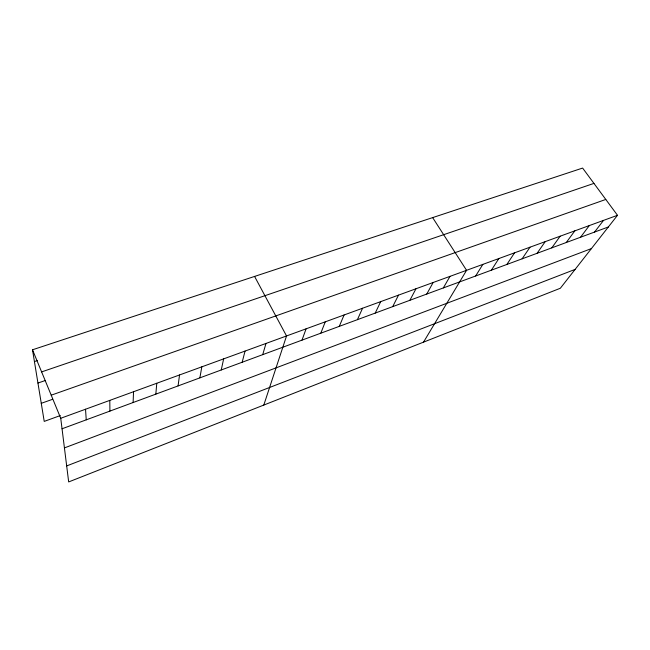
<?xml version="1.0" encoding="UTF-8"?>
<svg xmlns="http://www.w3.org/2000/svg" width="650" height="650" viewBox="0 0 650 650"><rect width="100%" height="100%" fill="white"/><g stroke="black" fill="none" stroke-linecap="round" stroke-linejoin="round"><path stroke-width="0.97" d="M133.112 402.529L133.534 391.731M155.829 394.136L156.78 383.256M178.076 385.921L179.538 374.961M199.875 377.861L201.825 366.836M221.236 369.972L223.649 358.881M242.174 362.237L245.042 351.081M262.706 354.656L265.996 343.444M263.803 405.064L286.536 335.952L254.581 276.429M301.998 340.137L306.093 328.827M320.808 333.19L325.268 321.831M339.276 326.373L344.094 314.974M357.402 319.67L362.562 308.238M375.213 313.097L380.697 301.624M392.697 306.637L398.499 295.141M409.874 300.292L415.976 288.762M426.749 294.06L433.144 282.506M443.324 287.934L450.003 276.364M423.516 342.144L466.57 270.319L432.648 217.604M475.637 275.998L482.852 264.387M491.384 270.181L498.843 258.554M506.862 264.461L514.564 252.826M522.088 258.838L530.018 247.187M537.062 253.313L545.212 241.654M551.785 247.869L560.154 236.202M566.272 242.515L574.844 230.847M580.523 237.25L589.298 225.582M594.547 232.074L603.517 220.399M617.5 215.296L560.349 288.243L68.672 481.934L60.734 418.275L32.5 349.789L582.619 168.066L617.5 215.296L60.734 418.275M66.674 465.92L575.12 269.384M64.431 447.915L591.403 248.601M62.042 428.781L608.351 226.972M60.296 415.561L44.224 421.403L32.5 349.789M41.259 403.325L52.577 399.303M51.212 395.184L605.8 199.452M37.944 383.053L45.508 380.437M41.616 371.906L593.946 183.398M34.426 361.562L37.278 360.604M85.532 409.232L86.239 419.843M109.793 400.392L109.923 411.092"/></g></svg>
